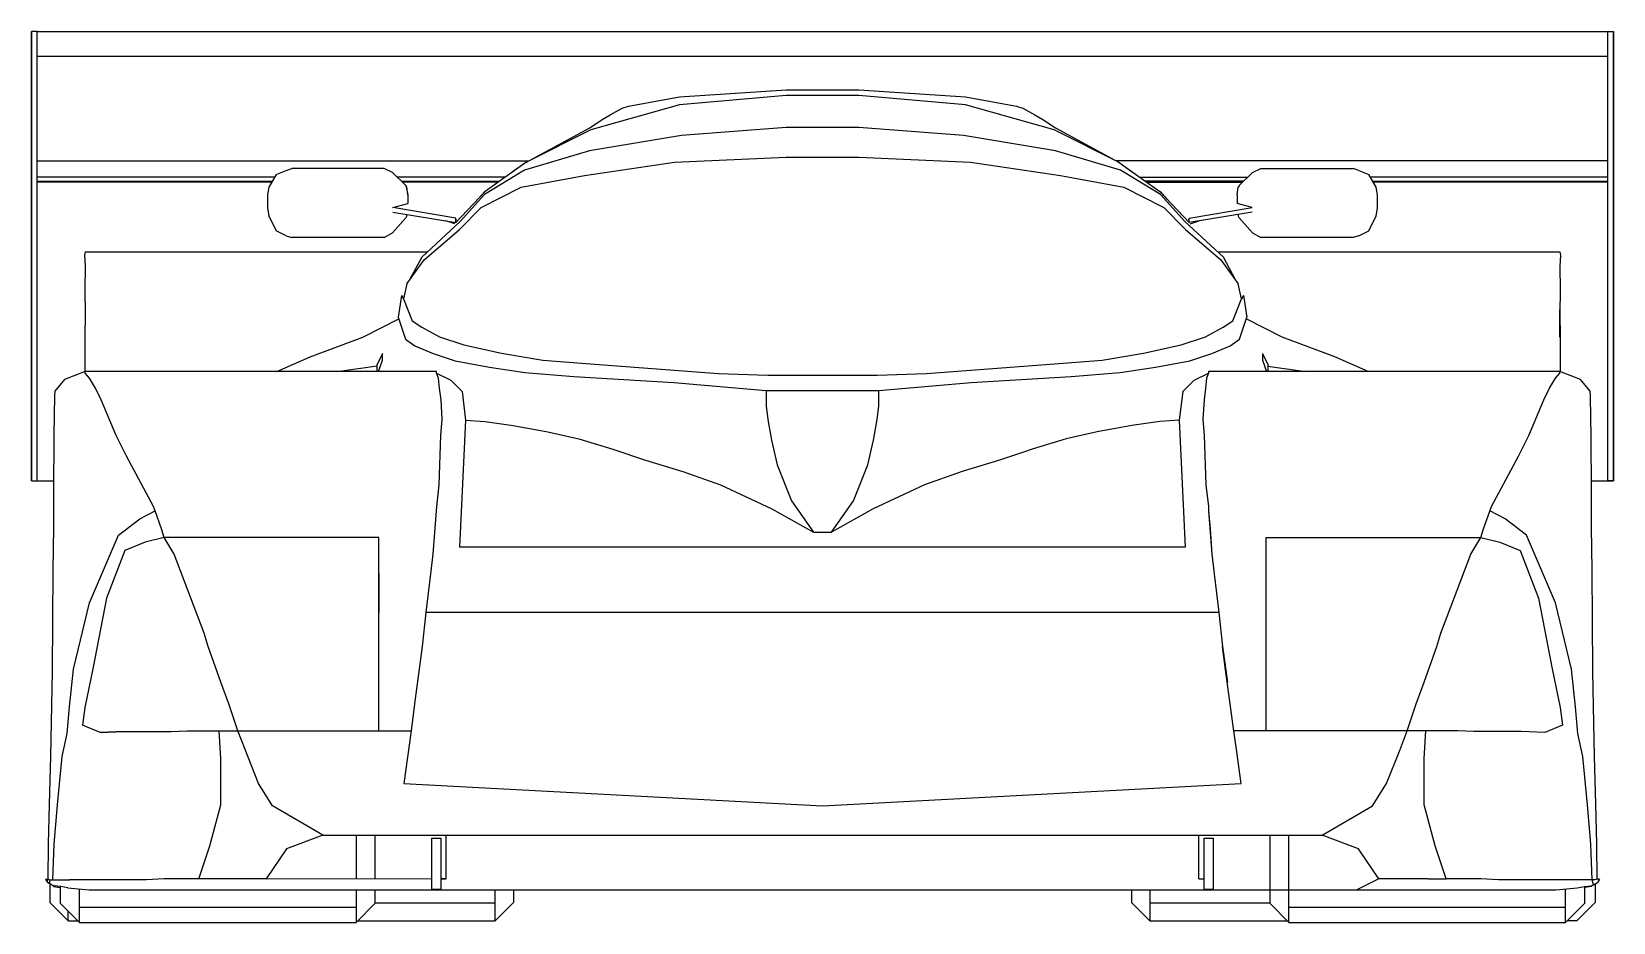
# Model space of a CAD drawing. Extents: x -1.1 to 1.1, y 0 to 1.24.
import ezdxf

# ---------------------------------------------------------------- set-up
doc = ezdxf.new("R2010")
doc.units = 0
doc.layers.get('0').update_dxf_attribs({"linetype": 'CONTINUOUS'})

msp = doc.modelspace()

# ---------------------------------------------------------------- linework, layer by layer
at = {"color": 0, "linetype": 'BYBLOCK'}
for p, q in [((-1.0972, 1.2421), (-1.1049, 1.2421)), ((-1.1049, 1.2421), (-1.1049, 0.6146)), ((-1.1049, 0.6146), (-1.1049, 1.2421)), ((-1.0972, 0.6146), (-1.0972, 1.2421)), ((-1.0972, 1.2421), (1.0974, 1.2421)), ((1.0974, 0.6146), (1.0974, 1.2421)), ((1.0974, 1.2421), (1.1049, 1.2421)), ((1.1049, 1.2421), (1.1049, 0.6146)), ((1.1049, 0.6146), (1.1049, 1.2421)), ((-1.0972, 1.208), (1.0974, 1.208)), ((-1.0972, 1.0614), (-0.4107, 1.0614)), ((1.0974, 1.0614), (0.4107, 1.0614)), ((-0.7656, 1.039), (-1.0972, 1.039)), ((-0.7633, 1.0427), (-0.7736, 1.0247)), ((-0.7633, 1.0427), (-0.7494, 1.0483)), ((-0.7494, 1.0483), (-0.7416, 1.0508)), ((-0.6009, 1.0452), (-0.6124, 1.0508)), ((-0.5822, 1.0273), (-0.6009, 1.0452)), ((-0.4431, 1.039), (-0.5945, 1.039)), ((-0.4144, 1.0592), (-0.4713, 1.0186)), ((-0.4147, 1.0592), (-0.4334, 1.0456)), ((0.4144, 1.0592), (0.4713, 1.0186)), ((0.4147, 1.0592), (0.4333, 1.0456)), ((0.443, 1.039), (0.5944, 1.039)), ((0.6009, 1.0452), (0.5822, 1.0273)), ((0.6009, 1.0452), (0.6125, 1.0508)), ((0.6125, 1.0508), (0.7416, 1.0508)), ((0.7494, 1.0483), (0.7416, 1.0508)), ((0.7494, 1.0483), (0.7633, 1.0427)), ((0.7736, 1.0247), (0.7633, 1.0427)), ((1.0974, 1.039), (0.7654, 1.039)), ((-1.0972, 1.0332), (-0.7687, 1.0332)), ((-0.7696, 1.0318), (-1.0972, 1.0318)), ((-0.7736, 1.0247), (-0.7752, 1.0139)), ((-0.5884, 1.0332), (-0.4513, 1.0332)), ((-0.4533, 1.0318), (-0.5871, 1.0318)), ((-0.5806, 1.0247), (-0.5822, 1.0273)), ((-0.5822, 1.0273), (-0.5791, 1.0139)), ((-0.5791, 1.0139), (-0.5806, 1.0247)), ((-0.4713, 1.0186), (-0.5122, 0.9753)), ((-0.4851, 1.0039), (-0.4719, 1.0186)), ((-0.4719, 1.0186), (-0.4713, 1.0186)), ((0.5883, 1.0332), (0.4512, 1.0332)), ((0.4531, 1.0318), (0.5869, 1.0318)), ((0.4713, 1.0186), (0.5122, 0.9753)), ((0.4713, 1.0186), (0.4719, 1.0186)), ((0.4719, 1.0186), (0.4815, 1.0078)), ((0.5791, 1.0139), (0.5806, 1.0247)), ((0.5822, 1.0273), (0.5806, 1.0247)), ((0.7686, 1.0332), (1.0974, 1.0332)), ((1.0974, 1.0318), (0.7695, 1.0318)), ((0.7752, 1.0139), (0.7736, 1.0247)), ((-0.7752, 1.0139), (-0.7752, 0.9956)), ((-0.7752, 0.9956), (-0.7736, 0.9846)), ((-0.6003, 0.9964), (-0.5791, 1.002)), ((-0.5122, 0.9817), (-0.6003, 0.9964)), ((-0.5791, 1.0139), (-0.5791, 1.002)), ((0.5122, 0.9817), (0.6003, 0.9964)), ((0.5791, 1.0139), (0.5791, 1.002)), ((0.6003, 0.9964), (0.5791, 1.002)), ((0.7736, 0.9846), (0.7752, 0.9956)), ((0.7752, 0.9956), (0.7752, 1.0139)), ((-0.7736, 0.9846), (-0.7633, 0.9638)), ((-0.5822, 0.9821), (-0.6009, 0.9612)), ((-0.6003, 0.9901), (-0.5122, 0.9753)), ((-0.5806, 0.9846), (-0.5822, 0.9821)), ((-0.5806, 0.9846), (-0.5804, 0.9867)), ((-0.5138, 0.9734), (-0.5264, 0.9776)), ((-0.512, 0.9792), (-0.5122, 0.9817)), ((-0.5122, 0.9753), (-0.5122, 0.9817)), ((-0.5122, 0.9792), (-0.512, 0.9792)), ((-0.512, 0.9754), (-0.512, 0.9792)), ((0.512, 0.9792), (0.5122, 0.9817)), ((0.512, 0.9792), (0.512, 0.9754)), ((0.6003, 0.9901), (0.5122, 0.9753)), ((0.5122, 0.9753), (0.5122, 0.9817)), ((0.5137, 0.9734), (0.5262, 0.9776)), ((0.5803, 0.9867), (0.5806, 0.9846)), ((0.5822, 0.9821), (0.5806, 0.9846)), ((0.6009, 0.9612), (0.5822, 0.9821)), ((0.7633, 0.9638), (0.7736, 0.9846)), ((-0.7494, 0.9568), (-0.7633, 0.9638)), ((-0.7494, 0.9568), (-0.7416, 0.9543)), ((-0.6124, 0.9543), (-0.7416, 0.9543)), ((-0.6124, 0.9543), (-0.6009, 0.9612)), ((0.6009, 0.9612), (0.6125, 0.9543)), ((0.7416, 0.9543), (0.6125, 0.9543)), ((0.7494, 0.9568), (0.7416, 0.9543)), ((0.7494, 0.9568), (0.7633, 0.9638)), ((-1.0303, 0.9347), (-0.5523, 0.9347)), ((0.5523, 0.9347), (1.0303, 0.9347)), ((-0.5809, 0.8899), (-0.5856, 0.8687)), ((0.5856, 0.8687), (0.5809, 0.8899)), ((-0.5884, 0.8737), (-0.593, 0.8433)), ((0.5884, 0.8737), (0.593, 0.8433)), ((1.0303, 0.8486), (1.0303, 0.8534)), ((1.0303, 0.8154), (1.0303, 0.8479)), ((-0.6222, 0.7747), (-0.6717, 0.7677)), ((-0.6146, 0.7924), (-0.6222, 0.7772)), ((-0.6222, 0.7672), (-0.6222, 0.7772)), ((-0.6202, 0.7672), (-0.6146, 0.783)), ((-0.6146, 0.783), (-0.6146, 0.7924)), ((0.6148, 0.7924), (0.6145, 0.7833)), ((0.6145, 0.7833), (0.6201, 0.7672)), ((0.6148, 0.7924), (0.6222, 0.7772)), ((0.6222, 0.7772), (0.6222, 0.7672)), ((0.6222, 0.7746), (0.6717, 0.7677)), ((-1.0591, 0.7563), (-1.0725, 0.7396)), ((-1.0303, 0.7672), (-1.0591, 0.7563)), ((-0.5394, 0.7672), (-1.0303, 0.7672)), ((-0.6717, 0.7677), (-0.674, 0.7672)), ((-0.5394, 0.7651), (-0.5191, 0.7553)), ((-0.5191, 0.7553), (-0.5035, 0.7392)), ((0.5191, 0.7553), (0.5035, 0.7392)), ((1.0303, 0.7672), (0.5394, 0.7672)), ((0.5394, 0.7672), (0.5394, 0.7651)), ((0.6717, 0.7677), (0.6738, 0.7672)), ((1.0591, 0.7563), (1.0303, 0.7672)), ((1.0726, 0.7396), (1.0591, 0.7563)), ((-1.0727, 0.7392), (-1.073, 0.7343)), ((-1.0725, 0.7396), (-1.0727, 0.7392)), ((-0.5035, 0.7392), (-0.4987, 0.6993)), ((0.5035, 0.7392), (0.4985, 0.6993)), ((-0.4987, 0.6993), (-0.507, 0.5217)), ((0.4985, 0.6993), (0.5069, 0.5217)), ((-1.1049, 0.6146), (-1.0972, 0.6146)), ((-1.0972, 0.6146), (-1.0744, 0.6146)), ((1.0744, 0.6146), (1.1049, 0.6146)), ((1.1049, 0.6146), (1.0974, 0.6146)), ((0.5393, 0.5725), (0.5417, 0.5473)), ((-0.9198, 0.5353), (-0.9463, 0.5288)), ((-0.6198, 0.5353), (-0.9198, 0.5353)), ((0.5417, 0.5473), (0.5423, 0.5353)), ((0.5417, 0.5473), (0.5441, 0.5121)), ((0.6198, 0.5353), (0.9198, 0.5353)), ((0.5069, 0.5217), (-0.507, 0.5217)), ((-0.6199, 0.4845), (-0.6199, 0.4307)), ((0.5538, 0.4307), (-0.5538, 0.4307)), ((-0.6199, 0.3832), (-0.6199, 0.4019)), ((0.563, 0.3506), (0.5589, 0.3832)), ((0.5747, 0.2654), (0.563, 0.3506)), ((1.0304, 0.298), (1.0338, 0.273)), ((-1.0093, 0.2629), (-1.0338, 0.273)), ((0.5786, 0.2393), (0.5747, 0.2654)), ((1.0338, 0.273), (1.0093, 0.2629)), ((-0.9758, 0.2642), (-1.0093, 0.2629)), ((0.5851, 0.1919), (0.5786, 0.2393)), ((-0.6982, 0.1194), (0.6982, 0.1194)), ((-0.6516, 0.1194), (-0.6516, 0.0582)), ((-0.6248, 0.0584), (-0.6248, 0.1194)), ((-0.5459, 0.1153), (-0.5332, 0.1153)), ((-0.5459, 0.0435), (-0.5459, 0.1153)), ((-0.5332, 0.1153), (-0.5332, 0.0435)), ((-0.5258, 0.0585), (-0.5258, 0.1194)), ((0.5258, 0.0585), (0.5258, 0.1194)), ((0.5332, 0.0435), (0.5332, 0.1153)), ((0.5332, 0.1153), (0.5459, 0.1153)), ((0.5459, 0.1153), (0.5459, 0.0435)), ((0.6248, 0.1194), (0.6248, 0.0434)), ((0.6516, 0.0434), (0.6516, 0.1194)), ((-1.0855, 0.0579), (-1.0822, 0.0579)), ((-1.0855, 0.0579), (-1.0828, 0.0536)), ((-1.0828, 0.0536), (-1.0822, 0.0579)), ((-1.0774, 0.0501), (-1.0828, 0.0536)), ((-1.0822, 0.0579), (-1.079, 0.0571)), ((-1.0801, 0.0518), (-1.079, 0.0571)), ((-1.0795, 0.0513), (-1.0795, 0.0254)), ((-1.079, 0.0571), (-1.0518, 0.0571)), ((-1.0737, 0.0487), (-1.0774, 0.0501)), ((-1.0743, 0.0476), (-1.0743, 0.0489)), ((-1.0743, 0.0476), (-1.065, 0.0465)), ((-1.0648, 0.0478), (-1.0737, 0.0487)), ((-1.065, 0.0478), (-1.065, 0.0244)), ((-1.0542, 0.046), (-1.0648, 0.0478)), ((-1.0542, 0.046), (-1.04, 0.0444)), ((-0.9445, 0.0571), (-1.0518, 0.0571)), ((-1.04, 0.0444), (-1.0247, 0.0434)), ((-0.9199, 0.0584), (-0.9445, 0.0571)), ((-0.8138, 0.0584), (-0.9199, 0.0584)), ((-0.7772, 0.0585), (-0.8138, 0.0584)), ((-0.5459, 0.0584), (-0.7768, 0.0581)), ((-0.5258, 0.0585), (-0.5332, 0.0584)), ((-0.5332, 0.0579), (-0.5258, 0.0585)), ((0.5332, 0.0579), (0.5258, 0.0585)), ((0.5258, 0.0585), (0.5332, 0.0584)), ((0.7774, 0.0585), (0.7466, 0.0434)), ((0.8138, 0.0584), (0.7774, 0.0585)), ((0.8455, 0.0584), (0.8138, 0.0584)), ((0.8455, 0.0584), (0.8714, 0.0584)), ((0.9199, 0.0584), (0.8714, 0.0584)), ((0.9445, 0.0571), (0.9199, 0.0584)), ((1.0518, 0.0571), (0.9445, 0.0571)), ((1.0247, 0.0434), (1.04, 0.0444)), ((1.04, 0.0444), (1.0542, 0.046)), ((1.079, 0.0571), (1.0518, 0.0571)), ((1.0542, 0.046), (1.0648, 0.0478)), ((1.0648, 0.0478), (1.0737, 0.0487)), ((1.065, 0.0244), (1.065, 0.0478)), ((1.0745, 0.0476), (1.065, 0.0465)), ((1.0737, 0.0487), (1.0774, 0.0501)), ((1.0745, 0.0489), (1.0745, 0.0476)), ((1.0774, 0.0501), (1.0751, 0.0571)), ((1.0774, 0.0501), (1.0828, 0.0536)), ((1.0822, 0.0579), (1.079, 0.0571)), ((1.0795, 0.0513), (1.0795, 0.0254)), ((1.0855, 0.0579), (1.0828, 0.0536)), ((-1.0795, 0.0254), (-1.0541, 0)), ((-1.065, 0.0244), (-1.0382, -0.0023)), ((-1.0382, -0.0023), (-1.0382, 0.0442)), ((-1.0247, 0.0434), (1.0247, 0.0434)), ((-0.6516, 0.0434), (-0.6516, -0.0023)), ((-0.6516, -0.0023), (-0.6248, 0.0244)), ((-0.6248, 0.0244), (-0.6248, 0.0434)), ((-0.4572, 0.0245), (-0.6248, 0.0245)), ((-0.6248, 0.0245), (-0.6248, 0.0244)), ((-0.5332, 0.0435), (-0.5459, 0.0435)), ((-0.4572, 0), (-0.4572, 0.0434)), ((-0.4318, 0.0254), (-0.4572, 0)), ((-0.4318, 0.0434), (-0.4318, 0.0254)), ((0.4318, 0.0434), (0.4318, 0.0254)), ((0.4318, 0.0254), (0.4572, 0)), ((0.4572, 0.0434), (0.4572, 0)), ((0.6248, 0.0245), (0.4572, 0.0245)), ((0.5459, 0.0435), (0.5332, 0.0435)), ((0.6248, 0.0434), (0.6248, 0.0244)), ((0.6248, 0.0244), (0.6516, -0.0023)), ((0.6516, -0.0023), (0.6516, 0.0434)), ((1.0382, -0.0023), (1.0382, 0.0442)), ((1.0382, -0.0023), (1.065, 0.0244)), ((1.0795, 0.0254), (1.0541, 0)), ((-1.0541, 0), (-1.0541, 0.0135)), ((-1.0541, 0), (-1.0406, 0)), ((-0.6516, 0.0186), (-1.0382, 0.0186)), ((-0.6493, 0), (-0.4572, 0)), ((0.4572, 0), (0.6491, 0)), ((1.0382, 0.0186), (0.6516, 0.0186)), ((1.0541, 0), (1.0404, 0)), ((-1.0382, -0.0023), (-0.6516, -0.0023)), ((0.6516, -0.0023), (1.0382, -0.0023))]:
    msp.add_line(p, q, dxfattribs=at)
for p, q in [((-0.5884, 0.8737), (-0.5856, 0.8687)), ((0.5884, 0.8737), (0.5856, 0.8687))]:
    msp.add_line(p, q)
for points in [[(-0.4147, 1.0592), (-0.3252, 1.1078), (-0.3077, 1.1193), (-0.2965, 1.1258), (-0.2797, 1.1352), (-0.2712, 1.1379), (-0.1997, 1.1508), (-0.0508, 1.1608), (0.0508, 1.1608), (0.1997, 1.1508), (0.2712, 1.1379), (0.2797, 1.1352), (0.2965, 1.1258), (0.3077, 1.1193), (0.3254, 1.1078), (0.4147, 1.0592)], [(0.4144, 1.0592), (0.3236, 1.1048), (0.1999, 1.1399), (0.0508, 1.1528), (-0.0508, 1.1528), (-0.1999, 1.1399), (-0.3236, 1.1048), (-0.4144, 1.0592)], [(0.5769, 0.8952), (0.5601, 0.9271), (0.5061, 0.9767), (0.472, 1.0145), (0.4163, 1.0487), (0.3257, 1.0754), (0.197, 1.0972), (0.0508, 1.108), (-0.0508, 1.108), (-0.197, 1.0972), (-0.3255, 1.0754), (-0.4163, 1.0487), (-0.472, 1.0145), (-0.5061, 0.9767), (-0.56, 0.9271), (-0.5769, 0.8954)], [(-0.5809, 0.8899), (-0.5564, 0.9235), (-0.507, 0.9659), (-0.4767, 0.9964), (-0.421, 1.0247), (-0.3323, 1.0413), (-0.2068, 1.0597), (-0.0508, 1.0668), (0.0508, 1.0668), (0.2068, 1.0597), (0.3323, 1.0413), (0.421, 1.0247), (0.4767, 0.9964), (0.5072, 0.9659), (0.5564, 0.9235), (0.5809, 0.8899)], [(-0.6124, 1.0508), (-0.677, 1.0508), (-0.7416, 1.0508)], [(-1.0303, 0.9347), (-1.0309, 0.9297), (-1.0303, 0.9143), (-1.0304, 0.8813), (-1.0303, 0.8484), (-1.0304, 0.8154), (-1.0304, 0.7671)], [(1.0303, 0.9347), (1.0309, 0.9297), (1.0303, 0.9143), (1.0304, 0.8813), (1.0303, 0.8484), (1.0304, 0.8154), (1.0304, 0.7671)], [(-0.5856, 0.8687), (-0.5735, 0.8382), (-0.5598, 0.8292), (-0.5349, 0.8158), (-0.5013, 0.8047), (-0.4484, 0.7929), (-0.3908, 0.7832), (-0.3119, 0.7769), (-0.1452, 0.7645), (-0.0762, 0.762), (0.0762, 0.762), (0.1452, 0.7645), (0.3119, 0.7769), (0.3908, 0.7832), (0.4484, 0.7929), (0.5013, 0.8047), (0.5349, 0.8158), (0.5598, 0.8292), (0.5735, 0.8382), (0.5856, 0.8687)], [(-0.7625, 0.7672), (-0.7158, 0.7878), (-0.6422, 0.8154), (-0.5921, 0.8408)], [(-0.593, 0.8433), (-0.5824, 0.8127), (-0.5694, 0.8032), (-0.5438, 0.7924), (-0.5134, 0.7823), (-0.4654, 0.7732), (-0.4157, 0.766), (-0.3475, 0.7601), (-0.2076, 0.7518), (-0.0788, 0.7407), (0.0788, 0.7407), (0.2076, 0.7518), (0.3475, 0.7601), (0.4157, 0.766), (0.4654, 0.7732), (0.5134, 0.7823), (0.5438, 0.7924), (0.5694, 0.8032), (0.5824, 0.8127), (0.593, 0.8433)], [(0.7624, 0.7672), (0.7158, 0.7878), (0.6422, 0.8154), (0.5921, 0.8407)], [(-0.6982, 0.1194), (-0.7683, 0.1606), (-0.788, 0.1919), (-0.8067, 0.2393), (-0.8167, 0.2654), (-0.8293, 0.303), (-0.8408, 0.3331), (-0.8582, 0.3832), (-0.8641, 0.4019), (-0.9059, 0.5121), (-0.9198, 0.5353), (-0.9234, 0.5473), (-0.9322, 0.5725), (-0.9348, 0.5788), (-0.9722, 0.6491), (-0.9869, 0.6778), (-1.0079, 0.7277), (-1.0159, 0.7441), (-1.0239, 0.7581), (-1.0303, 0.7651), (-1.0303, 0.7672)], [(-0.5744, 0.2654), (-0.5697, 0.303), (-0.5589, 0.3832), (-0.5538, 0.4307), (-0.5474, 0.4845), (-0.5441, 0.5121), (-0.5393, 0.5725), (-0.539, 0.5788), (-0.5356, 0.6092), (-0.5334, 0.6778), (-0.5314, 0.7006), (-0.5329, 0.7277), (-0.5353, 0.7441), (-0.5365, 0.7581), (-0.5394, 0.7651), (-0.5394, 0.7672)], [(0.5191, 0.7553), (0.5394, 0.7651), (0.5365, 0.7581), (0.5353, 0.7441), (0.533, 0.7277), (0.5314, 0.7006), (0.5334, 0.6778), (0.5356, 0.6092), (0.5391, 0.5788), (0.5393, 0.5725), (0.5441, 0.5121), (0.5474, 0.4845), (0.5538, 0.4307), (0.5589, 0.3832), (0.5656, 0.3331)], [(0.6982, 0.1194), (0.7683, 0.1606), (0.788, 0.1919), (0.8069, 0.2393), (0.8167, 0.2654), (0.8293, 0.303), (0.8408, 0.3331), (0.8582, 0.3832), (0.8641, 0.4019), (0.9059, 0.5121), (0.9198, 0.5353), (0.9234, 0.5473), (0.9348, 0.5788), (0.9722, 0.6491), (0.9869, 0.6778), (1.0079, 0.7277), (1.0159, 0.7441), (1.0239, 0.7581), (1.0303, 0.7651), (1.0303, 0.7672)], [(-1.073, 0.7343), (-1.074, 0.6781), (-1.0745, 0.5986), (-1.0745, 0.5495), (-1.0754, 0.4903), (-1.0763, 0.3486), (-1.0786, 0.2298), (-1.0806, 0.1626), (-1.0818, 0.1073), (-1.0822, 0.0579)], [(-0.0788, 0.7407), (-0.0788, 0.7195), (-0.0762, 0.7001), (-0.0711, 0.6716), (-0.0635, 0.6369), (-0.0432, 0.5867), (-0.0126, 0.543), (0.0126, 0.543), (0.0432, 0.5867), (0.0635, 0.6369), (0.0711, 0.6716), (0.0762, 0.7001), (0.0788, 0.7195), (0.0788, 0.7407)], [(1.0855, 0.0579), (1.0822, 0.0579), (1.0818, 0.1073), (1.0806, 0.1626), (1.0786, 0.2298), (1.0771, 0.2995), (1.0763, 0.3486), (1.0754, 0.4903), (1.0745, 0.5495), (1.0745, 0.5986), (1.074, 0.6781), (1.0734, 0.7017), (1.073, 0.7343), (1.0727, 0.7392), (1.0726, 0.7396)], [(-0.4987, 0.6993), (-0.4711, 0.6973), (-0.4324, 0.6917), (-0.3839, 0.6832), (-0.3404, 0.6734), (-0.2931, 0.6587), (-0.2474, 0.6432), (-0.195, 0.6277), (-0.1427, 0.609), (-0.0709, 0.5754), (-0.0126, 0.543)], [(0.4985, 0.6993), (0.4711, 0.6973), (0.4324, 0.6917), (0.3839, 0.6832), (0.3404, 0.6734), (0.2931, 0.6587), (0.2809, 0.6544), (0.2474, 0.6432), (0.195, 0.6277), (0.1427, 0.609), (0.0709, 0.5754), (0.0126, 0.543)], [(-1.0751, 0.0571), (-1.0733, 0.1069), (-1.0686, 0.1619), (-1.0622, 0.2293), (-1.0551, 0.2615), (-1.0522, 0.2987), (-1.0466, 0.3516), (-1.0241, 0.4441), (-0.9835, 0.5386), (-0.9536, 0.5615), (-0.9322, 0.5725)], [(1.0751, 0.0571), (1.0733, 0.1069), (1.0686, 0.1619), (1.0622, 0.2293), (1.0551, 0.2615), (1.0522, 0.2987), (1.0466, 0.3516), (1.0241, 0.4441), (0.9835, 0.5386), (0.9536, 0.5615), (0.9324, 0.5725)], [(-0.6198, 0.2654), (-0.6198, 0.3506), (-0.6199, 0.3832), (-0.6199, 0.4845), (-0.6198, 0.5121), (-0.6198, 0.5353)], [(0.6198, 0.2654), (0.6198, 0.303), (0.6199, 0.3331), (0.6198, 0.3506), (0.6199, 0.3832), (0.6199, 0.4845), (0.6198, 0.5121), (0.6198, 0.5353)], [(0.9198, 0.5353), (0.9463, 0.5288), (0.9749, 0.5173), (1.0003, 0.4507), (1.0194, 0.3518), (1.0304, 0.298)], [(-0.9463, 0.5288), (-0.9749, 0.5173), (-1.0003, 0.4507), (-1.0194, 0.3518), (-1.0304, 0.298), (-1.0338, 0.273)], [(-1.0093, 0.2629), (-0.976, 0.2642), (-0.9101, 0.2642), (-0.8874, 0.2654), (-0.5747, 0.2654)], [(-0.8714, 0.0584), (-0.8558, 0.1046), (-0.8405, 0.1619), (-0.8406, 0.2268), (-0.8431, 0.2654)], [(-0.5747, 0.2654), (-0.5851, 0.1919)], [(1.0093, 0.2629), (0.976, 0.2642), (0.9101, 0.2642), (0.8874, 0.2654), (0.5747, 0.2654)], [(0.8167, 0.2654), (0.6198, 0.2654)], [(0.8714, 0.0584), (0.8558, 0.1046), (0.8405, 0.1619), (0.8406, 0.2268), (0.8431, 0.2654)], [(-0.5851, 0.1919), (0.0001, 0.1606), (0.5851, 0.1919)], [(-0.6982, 0.1194), (-0.7487, 0.1005), (-0.7772, 0.0585)], [(0.7774, 0.0585), (0.7487, 0.1005), (0.6982, 0.1194)]]:
    msp.add_lwpolyline(points, dxfattribs=at)

doc.saveas('drawing.dxf')
